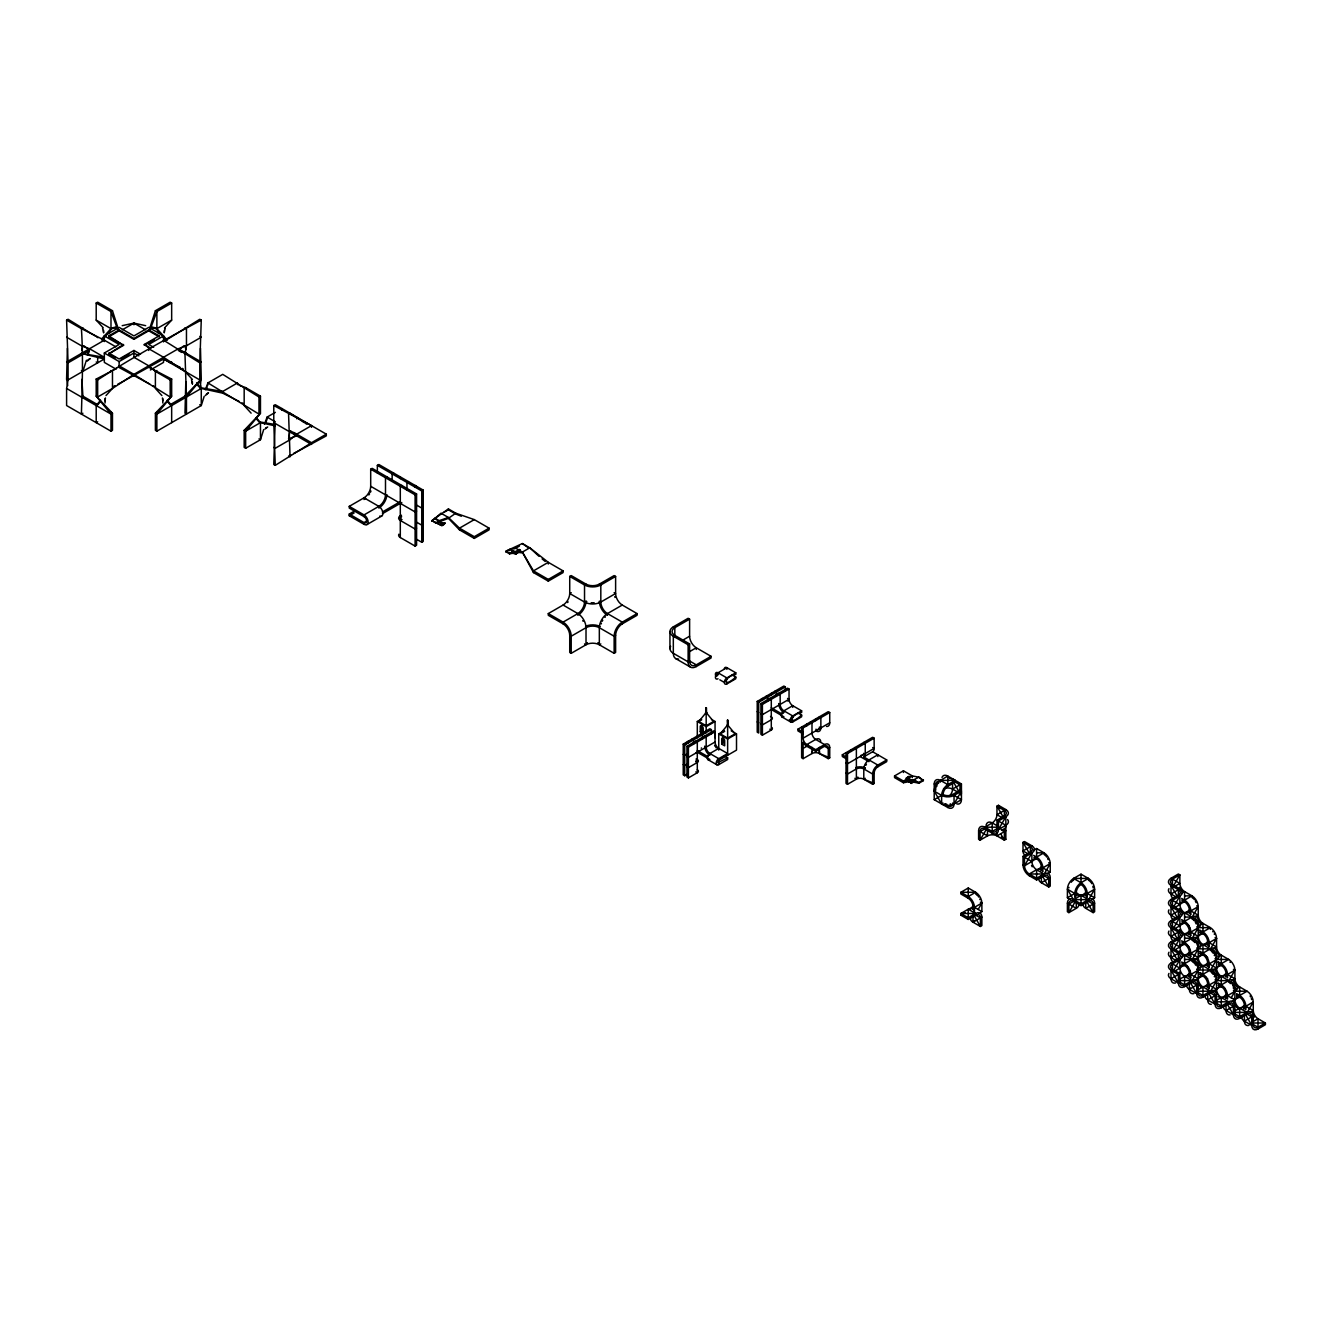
<?xml version="1.0" encoding="UTF-8"?>
<svg xmlns="http://www.w3.org/2000/svg" width="1332" height="1332" viewBox="0 0 1332 1332"><rect width="100%" height="100%" fill="white"/><g stroke="black" fill="none" stroke-linecap="round" stroke-linejoin="round"><path stroke-width="1.5" d="M711.355 733.716L711.355 729.62L709.873 728.754L683.233 744.138L683.233 774.891L684.715 775.74L688.278 773.692M724.075 755.76L727.638 757.808L727.638 759.506L718.747 764.635A3.663 2.115 -60 0 1 716.166 763.153A3.663 2.115 -60 0 1 718.747 758.657L727.638 753.529L718.747 748.401A5.228 3.014 60 0 1 715.051 742.007L715.051 731.751L713.569 730.885L686.946 746.27L686.946 777.022L688.411 777.888L697.435 772.677A3.663 2.115 0 0 0 697.302 769.763M783.216 713.153L783.865 710.822A5.228 3.014 60 0 1 780.169 704.412L780.169 694.155L778.687 693.306M771.877 727.488A3.663 2.115 0 0 1 771.295 730.036L762.404 735.164L760.922 734.315L760.922 703.546L787.562 688.178L789.043 689.027L789.043 699.283A5.228 3.014 60 0 0 792.74 705.694L792.74 707.392M815.683 730.902A7.326 4.229 60 0 0 820.862 727.905L820.862 717.648L819.38 716.799M803.246 733.965L797.918 730.902L797.918 729.187L828.254 711.671L829.736 712.52L803.113 727.905L801.631 727.056L801.631 757.808L803.113 758.657L811.987 753.529A5.228 3.014 0 0 1 819.38 753.529L828.254 758.657L828.254 748.401A5.228 3.014 -60 0 0 824.558 746.27L824.558 744.571L815.683 739.443A5.211 3.014 60 0 1 811.987 733.05L811.987 722.777L810.505 721.927M826.539 726.456A7.326 4.229 60 0 0 829.736 722.777L829.736 712.52M874.142 738.161L874.142 748.401A7.326 4.229 60 0 1 872.627 751.764L863.702 756.909L877.838 765.067L877.838 766.782A5.228 3.03 -60 0 0 874.142 773.193L874.142 783.432L872.66 784.298L863.785 779.17A5.228 3.014 0 0 0 856.526 779.087L847.502 784.298L846.02 783.432L846.02 752.68L847.502 753.529L874.142 738.161L872.66 737.295L842.323 754.811L842.323 756.526L845.87 758.574M105.078 400.849L105.428 397.952M164.269 332.5L165.301 328.088M67.383 348.368L66.6 379.071L67.732 385.614M82.884 413.236L81.402 414.102C82.184 385.514 83.317 357.109 81.402 328.654L66.6 320.113L68.015 361.638M185.814 381.735L184.981 413.236L186.463 414.102L186.463 397.003L201.265 379.071L200.483 348.368M199.85 361.638L201.265 320.113L199.783 319.264L167.882 339.044M311.172 442.94L275.258 465.351L273.776 464.502L275.075 424.991M116.583 368.465L96.204 379.071L96.204 396.153L112.471 413.236L112.471 430.336L110.989 431.185L66.6 405.544L66.6 388.461L68.082 379.92L68.082 362.837L66.6 361.971L104.329 340.193L115.851 346.836M81.901 350.499L82.734 345.687M200.483 383.599L201.265 379.071L184.981 396.153L186.463 397.003M289.96 430.869L288.578 438.877L295.055 436.496M85.581 362.87L82.884 371.378L81.402 370.529M85.897 361.888L86.413 360.256M88.079 355.028L88.595 353.396M88.911 352.414L89.544 348.734L81.402 345.754L66.6 337.196M149.767 328.371L155.394 310.722L170.18 302.181L171.661 303.03L171.661 320.113L165.884 326.457M204.179 396.387L201.265 405.544L156.876 431.185L155.394 430.336L155.394 413.236L171.661 396.153L171.661 379.071L151.149 368.415M206.36 389.527L207.093 387.229M207.609 385.597L207.925 382.917L222.727 374.359L258.974 397.003L260.456 396.153L260.456 413.236L245.654 431.185L245.654 448.268L244.172 447.419L244.172 430.336L260.456 413.236M263.686 429.587L260.456 439.727L245.654 448.268M266.184 421.745L267.116 418.797M87.246 354.861L89.544 348.734L104.329 357.276L81.402 353.43L104.329 358.991L68.082 379.92L66.6 379.071M150.133 329.62L156.876 311.571L171.661 303.03M205.378 389.727L207.925 382.917L258.974 414.102L258.974 397.003M264.452 424.242L267.116 417.082L275.341 412.337M908.424 778.371L907.325 777.522L913.419 781.684L908.424 778.371L908.707 776.406L906.21 778.154L907.325 779.02L909.823 776.406L906.21 778.371L911.205 783.399L913.419 782.117L918.98 783.183L923.409 780.619L918.98 777.205L912.32 775.923L903.429 770.795L894.555 775.923L894.555 777.622L903.429 782.75L910.838 781.335M934.215 799.666L943.089 794.538A6.693 3.863 0 0 0 952.563 794.538L959.972 790.276L961.438 791.125L954.045 803.945A8.791 5.078 60 0 1 947.835 807.525L934.215 799.666L934.215 783.949A8.791 5.078 60 0 1 940.425 780.369L947.835 776.09L961.438 783.949L961.438 799.666A8.791 5.078 60 0 1 956.842 803.945M986.562 828.954L980.086 840.159L978.604 839.31L978.604 830.768A8.791 5.078 60 0 1 984.831 827.189L992.223 822.91A6.693 3.863 -60 0 0 996.969 814.701L1005.843 809.573L998.434 805.311L996.969 806.16L996.969 814.701L1002.879 818.131M984.831 828.887L984.831 827.189L992.223 831.451A6.693 3.863 60 0 0 996.969 828.72L996.969 820.179L1004.361 815.9L1005.843 816.749L1005.843 839.31L1004.361 840.159L996.969 835.897A6.693 3.863 0 0 0 987.495 835.897L980.086 840.159L980.086 831.618A6.693 3.863 60 0 1 984.831 828.887L992.223 833.166A8.791 5.078 60 0 0 998.434 829.57L1005.843 816.749A8.791 5.078 0 0 0 1005.843 809.573M978.171 909.456L981.867 903.046A8.791 5.078 60 0 0 975.657 892.29L968.247 888.011L960.855 892.29L960.855 893.988L968.247 898.268A6.693 3.863 60 0 1 972.993 906.459L981.867 911.587L978.903 913.302M1023.009 856.393L1023.009 864.951L1024.491 865.8L1031.884 861.521L1031.884 852.979L1030.402 852.13L1023.009 856.393L1031.884 861.521A6.693 3.863 60 0 0 1036.612 869.729L1044.022 873.992A8.791 5.078 -60 0 1 1050.232 877.588L1050.232 886.13L1048.75 886.979L1048.75 878.437A6.693 3.863 -60 0 0 1044.022 875.707L1036.612 879.986L1029.22 875.707L1029.22 873.992A6.693 3.863 60 0 1 1024.491 865.8L1031.884 852.979A8.791 5.078 0 0 0 1031.884 845.803L1024.491 841.541L1023.009 842.39L1023.009 850.932A8.791 5.078 -60 0 0 1024.824 854.961M1044.688 873.193L1050.232 863.569A8.791 5.078 60 0 0 1044.022 852.813L1036.612 848.534L1033.665 850.249M1075.357 901.398L1068.88 912.62L1067.398 911.771L1067.398 903.213A8.791 5.078 60 0 1 1073.609 899.633L1081.018 895.354A8.791 5.078 -60 0 1 1087.012 897.219M1089.077 898.817L1094.621 889.21A8.791 5.078 60 0 0 1088.411 878.437L1081.018 874.175L1073.609 878.437A8.791 5.078 -60 0 0 1067.398 889.21L1067.398 897.751L1070.362 899.466M1173.392 886.063L1179.869 874.858L1178.387 873.992L1170.995 878.271A8.791 5.078 0 0 0 1170.995 885.447L1170.995 893.988A8.791 5.078 -60 0 0 1172.809 898.018M1173.392 907.259L1179.869 896.036A8.791 5.078 0 0 0 1179.869 888.86L1172.46 884.598L1170.995 885.447L1177.455 896.669M1173.392 928.437L1179.869 917.232A8.791 5.078 0 0 0 1179.869 910.056L1172.46 905.777L1170.995 906.642L1170.995 915.184A8.791 5.078 -60 0 0 1172.809 919.197M1173.392 949.633L1179.869 938.411A8.791 5.078 0 0 0 1179.869 931.234L1172.46 926.972L1170.995 927.821L1170.995 936.363A8.791 5.078 -60 0 0 1172.809 940.392M1192.673 916.249L1198.217 906.642A8.791 5.078 60 0 0 1192.007 895.87L1184.598 891.608A6.693 3.863 60 0 1 1179.869 883.399L1170.995 878.271M1173.392 970.828L1179.869 959.606A8.791 5.078 0 0 0 1179.869 952.43L1172.46 948.151L1170.995 949.017L1170.995 957.558A8.791 5.078 -60 0 0 1172.809 961.587M1192.673 937.428L1198.217 927.821A8.791 5.078 0 0 0 1198.217 920.645A8.791 5.078 -60 0 0 1192.007 917.065L1184.598 912.786A6.693 3.863 60 0 1 1179.869 904.578L1170.995 899.466L1178.387 895.187L1179.869 896.036L1179.869 904.578L1173.942 908.008M1192.673 958.624L1198.217 949.017A8.791 5.078 0 0 0 1198.217 941.841A8.791 5.078 -60 0 0 1192.007 938.244L1184.598 933.982A6.693 3.863 60 0 1 1179.869 925.773L1170.995 920.645L1178.387 916.383L1179.869 917.232L1179.869 925.773L1173.942 929.187M1192.673 979.819L1198.217 970.196A8.791 5.078 0 0 0 1198.217 963.019A8.791 5.078 -60 0 0 1192.007 959.44L1184.598 955.161A6.693 3.863 60 0 1 1179.869 946.969L1170.995 941.841L1178.387 937.562L1179.869 938.411L1179.869 946.969L1173.942 950.382M1211.021 948.034L1216.566 938.427A8.791 5.078 60 0 0 1210.355 927.655L1202.946 923.376A6.693 3.863 60 0 1 1198.217 915.184L1189.343 910.056A6.693 3.863 60 0 0 1184.598 901.847L1184.598 891.608L1181.651 893.306M1211.021 969.213L1216.566 959.606A8.791 5.078 0 0 0 1216.566 952.43A8.791 5.078 -60 0 0 1210.355 948.85L1202.946 944.571A6.693 3.863 60 0 1 1198.217 936.363L1189.343 931.234A6.693 3.863 60 0 0 1184.598 923.043L1184.598 912.786A8.791 5.078 -60 0 1 1189.692 912.903M1211.021 990.409L1216.566 980.802A8.791 5.078 0 0 0 1216.566 973.625A8.791 5.078 -60 0 0 1210.355 970.029L1202.946 965.767A6.693 3.863 60 0 1 1198.217 957.558L1189.343 952.43A6.693 3.863 60 0 0 1184.598 944.222L1184.598 933.982A8.791 5.078 -60 0 1 1189.992 934.465M1229.369 979.819L1234.914 970.196A8.791 5.078 60 0 0 1228.703 959.44L1221.294 955.161A6.693 3.863 60 0 1 1216.566 946.969L1207.691 941.841A6.693 3.863 60 0 0 1202.946 933.632L1202.946 923.376L1199.999 925.091M1231.218 997.801L1234.914 991.391A8.791 5.078 0 0 0 1234.914 984.215A8.791 5.078 -60 0 0 1228.703 980.618L1221.294 976.356A6.693 3.863 60 0 1 1216.566 968.148L1207.691 963.019A6.693 3.863 60 0 0 1202.946 954.828L1202.946 944.571A8.791 5.078 -60 0 1 1208.34 945.054M1247.718 1011.604L1253.262 1001.98A8.791 5.078 60 0 0 1247.052 991.224L1239.659 986.945A6.693 3.863 60 0 1 1234.914 978.754L1226.039 973.625A6.693 3.863 60 0 0 1221.294 965.417L1221.294 955.161L1218.347 956.876M519.147 550.582L515.917 553.995L505.744 551.648L509.44 553.779L514.052 553.146L519.147 549.517L520.079 550.049L515.917 554.212L514.052 552.93L520.079 550.049L519.147 549.517M698.784 721.494L706.176 712.52L713.569 721.494L706.176 725.774L698.784 721.494L701.731 719.779M720.229 733.882L727.638 724.908L735.031 733.882L727.638 738.161L720.229 733.882L724.675 731.318M102.064 340.426L104.612 337.329M105.544 336.213L112.005 328.371M97.669 421.778L96.204 422.644L96.204 405.544L100.583 400.233M158.391 333.566L159.091 332.717M171.661 396.153L156.876 414.102L156.876 431.185M205.311 395.604L208.291 392.957M101.515 339.061L110.989 328.654L117.799 327.522M164.502 327.972L165.418 326.956M96.204 405.544L97.902 404.445M98.135 404.195L100.449 401.648M105.994 395.571L112.471 388.461L132.934 375.025M696.07 761.471L696.07 760.555M87.079 361.205L89.91 358.774M431.751 520.679L441.924 525.491L445.154 523.076L443.772 524.625L441.924 525.69L431.751 520.679L448.401 508.924L455.794 513.203L474.292 519.613L489.094 528.155L489.094 529.87L474.292 538.411L459.49 529.87L448.401 518.331L455.794 513.203M264.985 429.104L266.833 427.505M201.265 320.113C166.067 338.977 131.085 358.208 97.669 379.92L96.204 379.071M179.154 349.75L184.049 345.671M296.403 434.432L290.06 439.727L275.258 448.268L273.776 447.419M717.782 674.675L718.015 672.793L726.889 667.665L735.78 672.793L735.78 674.508C724.175 675.774 721.278 690.176 735.78 677.072L735.78 678.771L726.889 683.899A3.663 2.115 -60 0 1 724.308 682.417A3.663 2.115 -60 0 1 726.889 677.921L735.78 672.793M783.749 712.603L783.865 712.52A7.326 4.229 60 0 1 778.704 704.029M770.612 709.823A3.663 2.115 -60 0 0 771.295 709.523L783.865 716.799A3.663 2.115 -60 0 1 781.268 715.301A3.663 2.115 -60 0 1 783.865 710.822L792.74 705.694L801.631 710.822L801.631 712.52C789.876 714.035 787.245 728.055 801.631 715.084L801.631 716.799L792.74 721.927L789.193 719.879M165.867 340.359L167.216 339.477M731.185 730.802L736.513 733.882L736.513 750.116L718.631 760.439L717.732 762.753L727.638 757.808M686.946 766.782L688.411 767.632L697.435 762.42A3.663 2.115 0 0 0 696.02 759.04M66.6 320.113L68.082 319.264L95.954 336.397M103.13 327.722L96.204 320.113L96.204 303.03L97.669 302.181L112.471 310.722L118.098 328.371M82.884 327.805L81.402 328.654L104.329 340.193M112.471 310.722L110.989 311.571L96.204 303.03M104.329 341.558L104.329 335.914L119.131 327.372L133.933 335.914L148.734 327.372L163.536 335.914L163.536 341.908M108.774 335.914L119.131 329.936L133.933 338.478L148.734 329.936L159.091 335.914L159.091 336.78L148.734 330.802L133.933 339.344L119.131 330.802L108.774 336.78L108.774 335.914L123.576 345.321L108.774 353.862L123.576 344.472M122.427 329.753L133.933 323.11L145.671 325.674M68.082 362.837L89.46 350.499L83.816 345.671M88.062 359.84L90.126 358.641M115.851 369.047L104.329 362.404L104.329 353.013L119.131 344.472L104.329 335.914M171.661 320.113L156.876 328.654L149.7 327.456M140.509 354.245L133.933 350.449L119.131 358.991L108.774 353.013M149.217 348.168L144.289 344.472L159.091 335.914M120.779 358.891L129.004 354.145M144.289 345.321L154.162 339.627M104.329 353.013L119.131 361.555L133.933 353.013L138.861 355.86M163.536 335.914L148.734 344.472L153.663 347.319M81.402 397.003L82.884 396.153L97.669 404.695M119.131 365.817L133.933 374.359L178.321 348.734L186.463 345.754L201.265 337.196L199.783 336.347M120.679 382.75L163.536 358.991L176.423 365.468M150.366 369.996L163.536 362.404L163.536 357.276L148.734 348.734L148.734 350.449M156.876 370.529L155.394 371.378L155.394 388.461L161.871 395.571M170.18 362.837L171.661 361.988M180.486 351.232L186.463 353.43L184.981 354.295L186.413 396.203M149.767 366.683L155.394 371.378L170.18 379.92L171.661 379.071M199.783 404.695L201.265 405.544L201.265 388.461L199.783 379.92L199.783 362.837L201.265 361.971L179.887 349.633M157.859 411.821L155.394 413.236L156.876 414.102L201.265 388.461L222.727 393.156L236.347 400.016M167.183 401.398L170.18 404.695L188.678 394.022M206.443 394.022L208.508 392.823M197.702 385.331L199.783 387.612L222.727 391.458L237.512 382.917L237.512 384.615M260.456 396.153L245.654 387.612L244.172 388.461L244.172 405.544L251.115 413.153M275.258 465.351L273.776 422.644L273.776 405.544L275.258 404.695L326.307 434.165L326.307 435.88L298.967 450.732M249.117 427.472L244.172 430.336L245.654 431.185L260.456 422.644L275.208 425.874M265.634 428.188L267.699 426.989M267.116 417.082L275.341 421.828L273.776 422.644L288.578 431.185L296.72 434.165L311.505 425.624L311.505 427.339M293.423 432.267L311.505 442.723L326.307 434.165M364.036 499.533L364.036 497.818A9.424 5.445 -60 0 0 370.696 486.297L370.696 469.197L372.177 468.348L416.583 493.972L416.583 545.238L415.101 546.087L400.299 537.545A5.761 3.33 0 0 1 398.901 534.182M377.356 472.943L377.356 465.351L378.837 464.502L423.243 490.126L423.243 541.391L421.761 542.257L416.816 539.41M386.979 476.889L385.497 477.738L385.497 494.838A9.424 5.445 -60 0 1 378.837 506.36L364.036 514.918L349.25 506.36L349.25 508.075L364.036 516.616A3.663 2.115 60 0 1 366.633 521.112A3.663 2.115 60 0 1 364.036 522.594L364.036 524.308L349.25 515.767L349.25 514.052L354.179 511.205M393.639 473.043L392.157 473.892L392.157 479.603M349.25 506.36L364.036 497.818L378.837 506.36A5.761 3.33 60 0 1 382.883 512.903A5.761 3.33 60 0 1 379.687 516.15M349.25 515.767L354.179 512.92M401.781 485.431L400.299 486.297L400.299 537.545M408.441 481.585L406.959 482.45L406.959 490.043M367.332 520.695L364.036 522.594L349.25 514.052M382.417 511.988L400.299 501.665M382.417 513.702L401.781 502.514M370.696 469.197L415.101 494.838L416.583 493.972M377.356 465.351L421.761 490.992L423.243 490.126M366.916 524.592L381.718 516.05M416.583 528.155L415.101 529.004L400.299 520.462L401.781 519.613M416.583 511.072L415.101 511.921L370.696 486.297M423.243 507.226L421.761 508.075L416.816 505.228M423.243 524.308L421.761 525.158L416.816 522.311M443.956 512.354L448.401 509.79L454.312 513.203M431.751 521.112L440.992 513.203L448.401 517.465L459.49 528.155L474.292 536.696L489.094 528.155M448.401 517.465L439.144 520.679L435.447 523.243L448.401 518.331M444.239 522.66L440.076 524.625L445.154 523.193M474.292 519.613L459.49 528.155L459.49 529.87M505.744 551.215L522.377 543.539L529.786 547.802L548.284 562.32L563.086 570.879L563.086 572.577L548.284 581.118L533.483 572.577L522.377 552.081L529.786 547.802L539.027 556.343M505.744 551.648L509.44 549.517L514.985 548.651M516.466 547.802L519.43 546.087M563.086 570.879L548.284 579.42L533.483 570.879L522.377 552.081L513.136 551.215L509.44 553.779L513.136 551.648L517.765 553.146L509.44 549.517M548.284 613.586L563.086 605.044A9.424 5.445 -60 0 0 569.73 593.506L569.73 576.423L571.212 575.574L586.013 584.115A9.424 5.445 0 0 0 599.333 584.115L614.135 575.574L615.617 576.423L615.617 593.506A9.424 5.445 60 0 0 622.277 605.044L637.062 613.586L637.062 615.301L622.277 623.842A9.424 5.445 -60 0 0 615.617 635.381L615.617 652.464L614.135 653.313L599.333 644.771A9.424 5.445 0 0 0 586.013 644.771L571.212 653.313L569.73 652.464L569.73 635.381A9.424 5.445 60 0 0 563.086 623.842L563.086 622.127L548.284 613.586L548.284 615.301L563.086 623.842M571.212 592.657L569.73 593.506L584.532 602.047A11.505 6.643 0 0 0 600.815 602.047L615.617 593.506L614.135 592.657M586.013 584.115L584.532 584.964L569.73 576.423M615.617 576.423L600.815 584.964A11.505 6.643 0 0 1 584.532 584.964L584.532 602.047A9.424 5.445 -60 0 1 577.872 613.586L577.872 615.301M584.532 602.047L586.013 601.198M584.532 643.922L586.013 644.771L586.013 627.688A11.505 6.643 60 0 0 577.872 613.586L563.086 622.127A11.505 6.643 60 0 1 571.212 636.23L571.212 653.313M600.815 643.922L599.333 644.771L599.333 627.688A11.505 6.643 -60 0 1 607.475 613.586L622.277 605.044M637.062 613.586L622.277 622.127A11.505 6.643 -60 0 0 614.135 636.23L614.135 653.313M615.617 635.381L614.135 636.23L599.333 627.688A9.424 5.445 0 0 0 586.013 627.688L571.212 636.23L569.73 635.381M678.654 659.057A11.505 6.643 -60 0 1 673.326 653.313L673.326 636.23A11.505 6.643 0 0 1 673.326 626.839L688.128 618.281L689.61 619.147L689.61 636.23A9.424 5.445 60 0 0 696.27 647.768L696.27 649.467M689.61 619.147L674.808 627.688L673.326 626.839M689.61 643.922L674.808 635.381L673.326 636.23L688.128 644.771L689.61 643.922L689.61 661.005A9.424 5.445 -60 0 0 696.27 664.851L696.27 666.566L711.055 658.008L711.055 656.31L696.27 647.768L689.693 651.564M683.033 640.026L689.61 636.23M689.61 661.005L688.128 661.854L673.326 653.313A11.505 6.643 0 0 1 670.662 646.32M711.055 656.31L696.27 664.851L689.693 661.055M705.877 707.825L706.476 712.953L706.476 707.825M705.444 712.953L706.909 712.953M697.302 737.728L697.302 721.494L700.848 719.447M697.302 721.494L706.176 726.623L715.051 721.494L715.051 737.728M700.249 731.751L701.731 730.902L704.695 732.6L703.213 733.449L700.249 731.751L700.249 726.623A2.098 1.215 60 0 1 701.731 725.774A2.098 1.215 60 0 1 701.781 725.357M757.225 701.415L758.707 702.28L758.707 733.033L757.225 732.184L757.225 701.415L783.865 686.047L785.347 686.896L785.347 690.992M683.233 744.138L684.715 744.988L711.355 729.62M727.339 720.212L727.638 725.507L727.921 720.212M758.707 702.28L785.347 686.896M686.946 746.27L688.411 747.119L715.051 731.751M760.922 703.546L762.404 704.412L789.043 689.027M726.889 725.341L728.371 725.341M718.747 750.116L718.747 733.882L724.075 730.802M688.278 753.196L684.715 755.244L683.233 754.395M715.051 742.007L688.411 757.375L686.946 756.526M718.747 733.882L727.638 739.01L736.513 733.882M688.278 763.452L684.715 765.5L683.233 764.635M721.711 744.138L724.675 745.837L724.675 740.725A2.098 1.215 60 0 0 723.193 738.161A2.098 1.215 60 0 0 721.711 739.01L721.711 744.138L723.193 743.289L723.193 738.161A2.098 1.215 60 0 1 723.626 737.195M709.34 759.756A3.663 2.115 -60 0 1 707.292 757.692A3.663 2.115 -60 0 1 709.873 753.529L718.747 748.401M801.631 710.822L792.74 715.933A3.663 2.115 -60 0 0 790.159 720.429A3.663 2.115 -60 0 0 792.74 721.927L792.74 720.212M829.736 722.777L803.113 738.178L801.631 737.295M808.424 745.337L803.113 748.401L801.631 747.552M803.113 727.905L803.113 738.161A5.211 3.014 60 0 0 806.809 744.555L815.683 749.683L824.558 744.571A7.326 4.229 -60 0 1 829.736 747.552L829.736 757.808L828.254 758.657M803.113 758.657L803.113 742.34A7.309 4.229 60 0 0 806.809 746.27L815.683 751.398L824.558 746.27M829.736 747.552L828.254 748.401L824.708 746.353M874.142 783.432L863.785 779.17L863.785 768.914A7.326 4.229 -60 0 1 868.963 759.939L877.838 754.811L877.838 756.526M846.02 773.193L847.502 774.042L856.376 768.914A5.228 3.014 0 0 1 863.785 768.914L865.251 768.065M872.627 751.764L886.712 759.939L877.838 765.067A7.343 4.246 -60 0 0 872.643 774.042L872.66 784.298M877.838 766.782L886.712 761.654L886.712 759.939M863.785 779.17L865.251 778.304M874.142 773.193L872.66 774.042L863.785 768.914M923.409 780.619L918.98 777.205L908.99 782.117L914.535 780.619M907.325 778.804L911.205 782.966L913.419 781.684L918.98 782.334L923.409 779.769M938.66 783.099L935.697 784.798L934.215 783.949M952.563 794.538L961.438 799.666L954.045 803.945A8.791 5.078 0 0 1 941.624 803.945L941.624 795.404A8.791 5.078 -60 0 1 947.835 784.631L955.227 780.369L955.227 782.067L947.835 786.346A6.693 3.863 -60 0 0 943.089 794.538M943.522 788.844A6.693 3.863 0 0 1 952.563 789.077L961.438 783.949M955.227 780.369L940.425 780.369A8.791 5.078 -60 0 0 934.215 791.125L941.624 795.404A8.791 5.078 0 0 0 954.045 795.404L961.438 791.125M943.089 803.079L941.624 803.945L934.215 791.125L935.697 790.276A6.693 3.863 -60 0 1 935.713 789.793L935.697 784.798A6.693 3.863 60 0 1 939.609 781.684M980.086 831.618L986.013 828.204M1005.843 816.749L998.434 821.028L998.434 829.57L996.969 828.72M992.223 831.451L996.669 828.887M998.434 829.57L1005.843 825.307A8.791 5.078 0 0 0 1007.591 819.563M1005.843 830.768L996.969 835.897L996.969 832.483M1031.884 845.803L1023.009 850.932L1028.92 854.345M1031.884 852.979L1024.491 857.259L1024.491 865.8M968.247 896.553L975.657 892.29L960.855 892.29L968.247 896.553A8.791 5.078 60 0 1 974.475 907.325L974.475 912.453M1044.022 854.528L1044.022 852.813L1036.612 857.075A6.693 3.863 -60 0 1 1034.248 857.725M1044.022 875.707L1044.022 873.992L1036.612 878.271L1029.22 873.992L1036.612 869.729A8.791 5.078 -60 0 1 1042.623 871.578M974.092 910.555A8.791 5.078 -60 0 0 968.247 909.207L960.855 913.469L960.855 915.184L965.3 912.62M981.867 911.587L981.867 903.046L974.475 907.325A6.693 3.863 0 0 0 972.743 909.057M1047.268 873.825L1050.232 872.127L1050.232 863.569L1042.839 867.848A6.693 3.863 0 0 0 1040.875 870.579M973.908 915.251L980.385 926.456L980.385 917.914A6.693 3.863 -60 0 0 975.657 915.184L975.657 913.469L968.247 917.748L960.855 913.469L975.657 913.469A8.791 5.078 -60 0 1 981.867 917.065L981.867 925.607L980.385 926.456L972.993 922.194A8.791 5.078 0 0 1 970.712 917.282M960.855 915.184L968.247 919.446L975.657 915.184M981.867 917.065L972.993 922.194L972.993 915.35M1050.232 877.588L1041.358 882.716A8.791 5.078 0 0 1 1038.91 878.238M1088.411 880.152L1088.411 878.437L1081.018 882.716A8.791 5.078 -60 0 0 1074.807 893.472L1074.807 896.902M1067.398 897.751L1076.273 892.623A6.693 3.863 -60 0 1 1081.018 884.415L1081.018 874.175M1078.72 903.879A8.791 5.078 0 0 1 1076.273 908.341L1068.88 912.62L1068.88 904.078L1074.807 900.648M1083.316 903.879A8.791 5.078 0 0 0 1085.746 908.341L1093.156 912.62L1094.621 911.771L1094.621 903.213A8.791 5.078 -60 0 0 1088.411 899.633L1081.018 903.895L1073.609 899.633L1073.609 901.331A6.693 3.863 60 0 0 1068.88 904.078M1073.609 901.331L1081.018 905.61L1088.411 901.331A6.693 3.863 -60 0 1 1093.156 904.078L1093.156 912.62L1086.679 901.398M1091.674 899.466L1094.621 897.751L1094.621 889.21L1087.228 893.472A6.693 3.863 0 0 0 1085.297 895.87M1094.621 903.213L1085.746 908.341L1085.746 903.213M1172.46 885.963L1172.46 879.12L1179.869 874.858L1179.869 883.399L1173.942 886.812M1168.947 888.66A8.791 5.078 0 0 0 1170.995 893.988L1179.869 888.86M1172.46 907.142L1172.46 900.315L1179.869 896.036M1192.007 897.585L1192.007 895.87L1184.598 900.149A6.693 3.863 -60 0 1 1182.233 900.782M1168.947 909.856A8.791 5.078 0 0 0 1170.995 915.184L1179.869 910.056M1181.651 914.501L1184.598 912.786M1172.46 928.337L1172.46 921.494L1179.869 917.232M1195.254 916.882L1198.217 915.184L1198.217 906.642L1190.825 910.905A6.693 3.863 0 0 0 1188.96 912.969M1168.947 931.051A8.791 5.078 0 0 0 1170.995 936.363L1179.869 931.234M1198.217 920.645L1196.735 921.494L1192.29 918.947M1181.651 935.68L1184.598 933.982M1172.46 949.533L1172.46 942.69L1179.869 938.411M1210.355 929.37L1210.355 927.655L1202.946 931.934A6.693 3.863 -60 0 1 1199.599 932.25M1195.254 938.078L1198.217 936.363A8.791 5.078 0 0 0 1199.616 930.236M1168.947 952.23A8.791 5.078 0 0 0 1170.995 957.558L1179.869 952.43M1198.217 941.841L1196.735 942.69L1192.29 940.126M1175.59 983.016A8.791 5.078 -60 0 1 1170.995 978.737L1170.995 970.196A8.791 5.078 0 0 1 1170.995 963.019L1178.387 958.757L1179.869 959.606L1179.869 968.148A6.693 3.863 60 0 0 1184.598 976.356L1184.598 986.612L1192.007 982.333A6.693 3.863 -60 0 1 1196.735 985.064L1196.735 993.605A8.791 5.078 -60 0 0 1202.946 997.202L1210.355 992.923A6.693 3.863 -60 0 1 1215.084 995.653L1215.084 1004.211A8.791 5.078 -60 0 0 1221.294 1007.791L1228.703 1003.529A6.693 3.863 -60 0 1 1233.432 1006.259L1233.432 1014.801A8.791 5.078 -60 0 0 1239.659 1018.381L1247.052 1014.118A6.693 3.863 -60 0 1 1251.78 1016.849L1251.78 1025.39A8.791 5.078 -60 0 0 1258.007 1028.987L1265.4 1024.708L1265.4 1023.009L1258.007 1018.73A6.693 3.863 60 0 1 1253.262 1010.522L1244.388 1005.41A6.693 3.863 60 0 0 1239.659 997.202L1239.659 986.945L1236.695 988.66M1181.651 956.876L1184.598 955.161A8.791 5.078 -60 0 1 1189.992 955.643M1199.999 946.286L1202.946 944.571M1172.46 970.712L1172.46 963.885L1179.869 959.606M1213.602 948.667L1216.566 946.969L1216.566 938.427L1209.173 942.69A6.693 3.863 0 0 0 1207.225 945.087M1184.598 986.612A8.791 5.078 -60 0 1 1178.387 983.016L1170.995 970.196L1172.46 969.346L1179.869 973.625L1179.869 982.167A6.693 3.863 -60 0 0 1184.598 984.897L1192.007 980.618A8.791 5.078 -60 0 1 1198.217 984.215L1198.217 992.756A6.693 3.863 -60 0 0 1202.946 995.487L1210.355 991.224A8.791 5.078 -60 0 1 1216.566 994.804L1216.566 1003.346A6.693 3.863 -60 0 0 1221.294 1006.093L1228.703 1001.814A8.791 5.078 -60 0 1 1234.914 1005.394L1234.914 1013.952A6.693 3.863 -60 0 0 1239.659 1016.682L1247.052 1012.403A8.791 5.078 -60 0 1 1253.262 1016L1253.262 1024.541A6.693 3.863 -60 0 0 1258.007 1027.272L1265.4 1023.009L1252.446 1023.009M1173.942 971.561L1179.869 968.148A8.791 5.078 0 0 0 1182.133 963.252M1193.772 960.122L1198.217 957.558A8.791 5.078 0 0 0 1199.616 951.431M1168.947 973.426A8.791 5.078 0 0 0 1170.995 978.737L1179.869 973.625M1198.217 963.019L1196.735 963.885L1192.29 961.321M1216.566 952.43L1215.084 953.279L1212.12 951.581M1180.169 978.92L1184.598 976.356A8.791 5.078 -60 0 1 1189.992 976.839M1199.999 967.465L1202.946 965.767A8.791 5.078 -60 0 1 1208.34 966.233M1170.995 978.737L1178.387 983.016L1179.869 982.167M1195.254 980.452L1198.217 978.737A8.791 5.078 0 0 0 1199.616 972.626M1212.12 970.712L1216.566 968.148A8.791 5.078 0 0 0 1217.964 962.02M1186.895 984.864A8.791 5.078 0 0 0 1189.343 989.343L1198.217 984.215M1216.566 973.625L1215.084 974.475L1212.12 972.76M1198.517 989.509L1202.946 986.945A8.791 5.078 -60 0 1 1208.59 987.844M1218.347 978.054L1221.294 976.356A8.791 5.078 -60 0 1 1226.689 976.839M1231.95 980.452L1234.914 978.754L1234.914 970.196L1227.521 974.475A6.693 3.863 0 0 0 1225.573 976.872M1189.343 982.5L1189.343 989.343L1196.735 993.605L1198.217 992.756M1239.659 1018.381L1239.659 1008.141A6.693 3.863 60 0 1 1234.914 999.932L1234.914 991.391A8.791 5.078 60 0 0 1228.703 980.618L1221.294 984.897A6.693 3.863 -60 0 1 1218.264 985.38M1212.12 991.907L1216.566 989.343A8.791 5.078 0 0 0 1217.964 983.216M1205.244 995.47A8.791 5.078 0 0 0 1207.691 999.932L1216.566 994.804M1234.914 984.215L1233.432 985.064A6.693 3.863 -60 0 0 1228.703 982.333M1215.383 1000.965L1221.294 997.535A8.791 5.078 -60 0 1 1226.938 998.434M1207.691 993.106L1207.691 999.932L1215.084 1004.211L1216.566 1003.346M1231.95 1001.647L1234.914 999.932A8.791 5.078 0 0 0 1236.662 994.205M1223.492 1006.493A8.791 5.078 0 0 0 1226.039 1010.522L1234.914 1005.394M1233.732 1011.554L1239.659 1008.141A8.791 5.078 -60 0 1 1245.287 1009.023M1226.039 1005.394L1226.039 1010.522L1233.432 1014.801L1234.914 1013.952M1250.298 1012.237L1253.262 1010.522L1253.262 1001.98L1245.87 1006.259A6.693 3.863 0 0 0 1243.905 1008.99M1241.84 1017.099A8.791 5.078 0 0 0 1244.388 1021.128L1253.262 1016M1252.08 1022.144L1258.007 1018.73L1258.007 1028.987M1244.388 1014.285L1244.388 1021.128L1251.78 1025.39L1253.262 1024.541M863.702 756.909L863.735 756.892A7.326 4.229 60 0 0 865.251 753.529L865.251 743.289L863.785 742.423M113.869 386.163L114.935 385.631M117.799 384.182L120.313 382.917M289.643 455.411L290.726 454.878M293.589 453.429L296.104 452.181M296.453 451.998L298.601 450.915M112.471 327.805L116.167 326.989M122.194 325.674L133.933 323.11L145.438 329.753M186.463 353.43L185.031 353.679L186.463 345.754L186.463 328.654L184.981 327.805M984.831 827.189L997.768 827.189M1036.612 852.813L1044.022 852.813M1029.22 873.992L1044.022 873.992M1073.609 880.152L1073.609 878.437L1088.411 878.437M1184.598 895.87L1192.007 895.87M1073.609 899.633L1088.411 899.633L1088.411 901.331M1184.598 917.065L1192.007 917.065A8.791 5.078 60 0 1 1198.217 927.821L1198.217 936.363M1199.25 927.655L1210.355 927.655M1184.598 938.244L1192.007 938.244A8.791 5.078 60 0 1 1198.217 949.017L1198.217 957.558M1199.25 948.85L1210.355 948.85A8.791 5.078 60 0 1 1216.566 959.606L1216.566 968.148M1184.598 959.44L1192.007 959.44A8.791 5.078 60 0 1 1198.217 970.196L1198.217 978.737A6.693 3.863 60 0 0 1202.946 986.945L1202.946 997.202M1217.598 959.44L1228.703 959.44L1221.294 963.702A6.693 3.863 -60 0 1 1218.264 964.185M1199.25 970.029L1210.355 970.029A8.791 5.078 60 0 1 1216.566 980.802L1216.566 989.343A6.693 3.863 60 0 0 1221.294 997.535L1221.294 1007.791M1179.053 980.618L1192.007 980.618L1192.007 982.333M1217.598 980.618L1228.703 980.618M1197.401 991.224L1210.355 991.224L1210.355 992.923M1235.946 991.224L1247.052 991.224L1239.659 995.487A6.693 3.863 -60 0 1 1236.612 995.97M1215.75 1001.814L1228.703 1001.814L1228.703 1003.529M1234.098 1012.403L1247.052 1012.403L1247.052 1014.118M516.833 552.164L522.377 552.93M275.108 424.492L258.974 421.778L260.456 422.644L260.456 439.727L258.974 438.877M151.698 326.989L155.061 327.739M239.044 385.181L240.193 385.597M240.443 385.697L245.654 387.612M149.867 367.948L150.766 368.281M455.794 514.052L461.338 516.233M829.736 757.808L819.38 753.529L819.38 747.385M718.015 674.508L717.082 675.94M311.505 425.624L273.776 405.544M176.79 365.651L180.369 367.465M182.168 368.365L183.233 368.897M236.696 400.199L239.211 401.448M242.074 402.897L243.157 403.43M119.131 361.555L119.131 367.532L147.186 382.75M147.552 382.917L149.7 383.999M152.93 385.631L153.996 386.163M1170.995 885.447L1178.387 889.726L1178.387 896.553M1196.735 905.777L1198.217 906.642M1181.651 898.434L1184.598 900.149A8.791 5.078 60 0 1 1190.825 910.905L1190.825 914.318M1170.995 893.988L1176.905 897.402M155.394 310.722L156.876 311.571L156.876 328.654L167.266 340.076M954.045 781.385L959.972 784.798L959.972 791.641M1004.361 817.265L1004.361 810.439L996.969 806.16L1003.429 817.382M1170.995 899.466A8.791 5.078 0 0 0 1170.995 906.642L1178.387 910.905L1178.387 917.748M1215.084 937.562L1216.566 938.427M947.835 784.631L940.425 780.369L940.425 782.067M1181.651 919.629L1184.598 921.328A8.791 5.078 60 0 1 1190.825 932.1L1190.825 935.514M1199.999 930.219L1202.946 931.934A8.791 5.078 60 0 1 1209.173 942.69L1209.173 946.103M599.333 584.115L600.815 584.964L600.815 602.047A9.424 5.445 60 0 0 607.475 613.586L607.475 615.301M952.563 782.234L952.563 789.077L958.491 792.49M1170.995 915.184L1176.905 918.597M528.305 547.802L522.377 543.539M774.991 691.158L776.473 692.024L776.473 696.12M787.562 698.434L789.043 699.283L762.404 714.668L760.922 713.802M872.66 747.552L874.142 748.401L847.502 763.785L846.02 762.936M996.969 820.179L1005.843 825.307A8.791 5.078 60 0 1 1001.231 829.57M163.536 340.193L199.783 362.837M181.701 352.397L178.405 350.499L178.321 348.734L178.704 349.75M986.596 823.792A8.791 5.078 60 0 1 992.223 822.91L996.669 825.474M514.985 547.802L522.377 552.081M1001.398 829.919L1004.361 831.618L1004.361 840.159L1000.665 833.765M1030.402 853.496L1030.402 846.653L1023.009 842.39L1029.486 853.596M1170.995 920.645A8.791 5.078 0 0 0 1170.995 927.821L1178.387 932.1L1178.387 938.927M732.217 675.024L735.78 677.072M798.068 713.036L801.631 715.084M952.563 803.079L954.045 803.945L954.045 795.404M766.116 696.286L767.582 697.152L767.582 701.248M769.813 698.434L771.295 699.283L771.295 730.036L769.813 729.187M778.687 703.546L780.169 704.412M819.38 727.056L820.862 727.905M854.894 747.552L856.376 748.401L856.376 779.17L854.894 778.304M599.333 601.198L600.815 602.047M1048.75 862.72L1050.232 863.569M1215.084 958.757L1216.566 959.606L1209.173 963.885A6.693 3.863 0 0 0 1207.225 966.283M1233.432 969.346L1234.914 970.196M715.917 676.34A3.663 2.115 60 0 1 715.7 673.093A3.663 2.115 60 0 1 718.015 672.793L726.889 677.921L726.889 679.636M783.865 710.822L792.74 715.933L792.74 717.648M944.871 804.112L947.835 805.827A6.693 3.863 60 0 0 952.497 803.995M1001.398 836.746L1005.843 839.31M1033.665 855.377L1036.612 857.075A8.791 5.078 60 0 1 1042.839 867.848L1042.839 871.261M1073.609 878.437L1081.018 882.716A8.791 5.078 60 0 1 1087.228 893.472L1087.228 896.902M1181.651 940.808L1184.598 942.523A8.791 5.078 60 0 1 1190.825 953.279L1190.825 956.709M1199.999 951.398L1202.946 953.113A8.791 5.078 60 0 1 1209.173 963.885L1209.173 967.298M1218.347 962.004L1221.294 963.702A8.791 5.078 60 0 1 1227.521 974.475L1227.521 977.888M894.555 775.923L903.429 781.052L914.535 779.769L918.98 783.183M860.072 756.526L868.963 761.654L868.963 759.939M1170.995 936.363L1176.905 939.793M144.289 344.472L150.866 348.268M771.295 707.825L782.067 714.052M607.475 613.586L622.277 622.127L622.277 623.842M719.796 679.803L723.343 681.851M96.204 320.113L110.989 328.654L110.989 311.571L117.732 329.62M163.603 359.041L199.783 379.92M290.143 432.084L311.505 444.422L311.505 442.723M782.034 716.982L790.908 722.111M978.604 830.768L987.495 835.897L987.495 829.053M1036.612 848.534L1036.612 858.79A6.693 3.863 60 0 1 1041.358 866.999L1050.232 872.127M1081.018 884.415A6.693 3.863 60 0 1 1085.746 892.623L1094.621 897.751M439.144 520.679C425.141 512.137 450.649 529.487 439.144 521.112M441.924 523.343L443.772 524.408M675.707 658.591L690.509 667.132M797.918 729.187L803.246 732.267M842.323 754.811L845.87 756.859M1075.007 897.219A8.791 5.078 60 0 1 1081.018 895.354L1088.411 899.633M199.783 387.612L201.265 388.461L196.636 382.85M1044.321 875.873L1048.75 878.437M1087.228 900.648L1093.156 904.078M1170.995 941.841A8.791 5.078 0 0 0 1170.995 949.017L1178.387 953.279L1178.387 960.122M108.774 336.78L123.576 345.321M757.225 711.671L758.707 712.52M1196.735 969.346L1198.217 970.196L1190.825 974.475A6.693 3.863 0 0 0 1188.877 976.872M1215.084 979.936L1216.566 980.802L1209.173 985.064A6.693 3.863 0 0 0 1207.208 987.795M1233.432 990.542L1234.914 991.391L1227.521 995.67A6.693 3.863 0 0 0 1225.557 998.401M133.933 357.276L148.734 365.817L148.734 367.532M563.086 605.044L577.872 613.586M1181.651 962.004L1184.598 963.702A8.791 5.078 60 0 1 1190.825 974.475L1190.825 977.888M1199.999 972.593L1202.946 974.308A8.791 5.078 60 0 1 1209.173 985.064L1209.173 988.477M1218.347 983.183L1221.294 984.897A8.791 5.078 60 0 1 1227.521 995.67L1227.521 999.083M1236.695 993.789L1239.659 995.487A8.791 5.078 60 0 1 1245.87 1006.259L1245.87 1009.673M1170.995 957.558L1176.905 960.971M757.225 721.927L758.707 722.777M760.922 724.059L762.404 724.908L771.428 719.713A3.663 2.115 0 0 0 770.529 716.466M1067.398 903.213L1076.273 908.341L1076.273 903.213M1170.995 963.019L1179.869 968.148M1184.598 955.161L1184.598 965.417A6.693 3.863 60 0 1 1189.343 973.625L1198.217 978.737M1202.946 965.767L1202.946 976.006A6.693 3.863 60 0 1 1207.691 984.215L1216.566 989.343M1221.294 976.356L1221.294 986.612A6.693 3.863 60 0 1 1226.039 994.804L1234.914 999.932M288.578 455.96L290.06 456.809L288.578 414.102L290.06 413.236L302.797 421.611M108.774 353.862L115.684 357.842M1184.598 976.356L1192.007 980.618M1202.946 986.945L1210.355 991.224M1221.294 997.535L1228.703 1001.814M1239.659 1008.141L1247.052 1012.403M1170.995 970.196L1178.387 974.475L1178.387 983.016M1190.825 981.651L1196.735 985.064M1210.655 993.106L1215.084 995.653M1227.521 1002.846L1233.432 1006.259M1245.87 1013.436L1251.78 1016.849M101.865 357.559L104.329 358.991M1180.169 982.333L1184.598 984.897M1198.517 992.923L1202.946 995.487M1215.383 1002.663L1221.294 1006.093M1233.732 1013.269L1239.659 1016.682M1252.08 1023.858L1258.007 1027.272M705.877 712.953L706.176 707.658M96.204 361.988L97.669 362.837L97.669 357.142M110.989 370.529L112.471 371.378L112.471 388.461L97.669 397.003L97.669 379.92M170.18 404.695L171.661 405.544L171.661 422.644M711.504 719.447L715.051 721.494M700.998 733.882L702.48 734.731L702.48 738.844M704.695 736.013L706.176 736.879L706.176 747.119A5.228 3.014 60 0 0 709.873 753.529L709.873 755.244M980.385 902.197L981.867 903.046M692.124 739.01L693.606 739.859L693.606 743.972M695.82 741.141L697.302 742.007L697.302 772.76L695.82 771.911M704.695 746.27L706.176 747.119M709.873 753.529L718.747 758.657L718.747 760.372M697.302 750.549L708.075 756.776M109.191 411.338L112.471 413.236L110.989 414.102L66.6 388.461M709.873 759.506L697.302 752.247A3.663 2.115 -60 0 1 696.003 752.597M975.657 913.469L968.247 909.207L968.247 919.446M708.041 759.69L716.916 764.818M974.475 914.501L980.385 917.914M695.82 761.654L697.302 762.503M303.13 421.828L304.812 422.927M305.811 423.593L306.81 424.259M163.536 357.276L184.981 371.378L192.391 379.487M96.62 336.83L97.969 337.712M134.932 375.025L170.18 397.003L170.18 379.92M542.107 558.907L545.204 561.471M290.776 430.935L296.72 435.88L296.72 434.165M256.427 418.997L257.592 420.263M257.825 420.512L258.741 421.528M256.293 417.599L260.456 422.644M155.844 328.371L161.405 335.098M163.253 337.329L165.801 340.426M167.266 400.233L171.661 405.544M108.541 332.434L109.474 333.566M96.204 396.153L110.989 414.102L110.989 431.185M1245.303 1014.185L1251.78 1025.39M1170.995 906.642L1177.455 917.848M1226.955 1003.579L1233.432 1014.801M1170.995 927.821L1177.455 939.043M1208.607 992.989L1215.084 1004.211M1170.995 949.017L1177.455 960.222M1190.259 982.4L1196.735 993.605M1072.943 898.817L1067.398 889.21L1074.807 893.472A6.693 3.863 0 0 1 1076.739 895.87M1042.273 875.773L1048.75 886.979L1041.358 882.716L1041.358 875.873M998.434 805.311L1000.299 808.507M953.496 782.134L959.04 791.741M102.547 328.088L103.596 332.5M191.458 379.603L192.391 383.766M185.131 345.687L185.814 349.7M162.437 397.952L162.787 400.849M81.901 379.337L82.884 396.153M1233.432 988.477L1233.432 985.064A6.693 3.863 0 0 1 1234.181 990.026M1210.355 950.548L1210.355 948.85L1202.946 953.113A6.693 3.863 -60 0 1 1199.599 953.446M1192.007 918.764L1192.007 917.065L1184.598 921.328A6.693 3.863 -60 0 1 1182.233 921.96M1192.007 939.959L1192.007 938.244L1184.598 942.523A6.693 3.863 -60 0 1 1182.233 943.156M1081.018 895.354L1081.018 905.61M1036.612 869.729L1036.612 879.986M992.223 822.91L992.223 833.166M968.247 888.011L968.247 898.268M947.835 786.346L947.835 776.09A8.791 5.078 60 0 0 941.99 777.438M947.835 805.827L947.835 807.525M912.32 777.622L912.32 775.923L903.429 781.052L903.429 782.75M903.429 770.795L903.429 772.493M851.198 749.683L851.198 751.398M847.502 753.529L847.502 784.298M815.683 718.93L815.683 720.645M815.683 749.683L815.683 751.398M811.987 747.385L811.987 753.529M806.809 724.059L806.809 725.774M806.809 746.27L806.809 744.571L815.683 739.443A7.326 4.229 -60 0 1 820.762 741.325M771.295 693.306L771.295 695.004M762.404 700.133L762.404 698.434A3.663 2.115 -60 0 0 760.772 700.033M762.404 704.412L762.404 735.164M727.638 720.046L727.638 725.507M727.638 725.774L727.638 738.161M727.638 739.01L727.638 755.244M726.889 669.38L726.889 667.665A3.663 2.115 60 0 0 724.308 669.33M726.889 682.2L726.889 683.899M718.747 762.936L718.747 764.635M706.176 713.386L706.176 725.774M706.176 726.623L706.176 732.717M703.213 733.449L703.213 728.338A2.098 1.215 60 0 0 701.731 725.774L701.731 730.902M688.411 742.856L688.411 741.141A3.663 2.115 -60 0 0 686.18 743.939M688.411 747.119L688.411 777.888M688.128 644.771L688.128 661.854A11.505 6.643 -60 0 0 696.27 666.566M684.715 744.988L684.715 775.74M674.808 637.179L674.808 627.688A9.424 5.445 0 0 0 674.808 635.381M669.946 631.534L669.946 648.617M548.284 564.035L548.284 562.32L533.483 570.879L533.483 572.577M548.284 579.42L548.284 581.118M474.292 536.696L474.292 538.411M448.401 508.924L448.401 509.79M421.761 490.992L421.761 542.257M415.101 487.146L415.101 485.431A5.761 3.33 60 0 1 417.815 488.211M415.101 494.838L415.101 546.087M400.299 476.889L400.299 478.604M364.036 516.616L364.036 514.918A5.761 3.33 60 0 1 368.115 521.961A5.761 3.33 60 0 1 364.036 524.308M296.72 417.082L296.72 418.797M281.918 408.541L281.918 410.256M222.727 391.458L222.727 393.156M192.391 381.635L192.391 384.016M164.269 330.369L164.269 332.75M162.787 398.718L162.787 402.997M148.734 329.936L148.734 330.802M133.933 323.11L133.933 324.808M133.933 338.478L133.933 339.344M133.933 350.449L133.933 351.298M133.933 353.013L133.933 356.76M133.933 374.359L133.933 376.074M119.131 329.936L119.131 330.802M105.078 398.718L105.078 402.997M103.596 330.369L103.596 332.75M819.28 727.988A5.228 3.014 60 0 1 815.833 729.27M594.155 602.73A9.424 5.445 0 0 1 591.208 602.73M586.846 601.631A9.424 5.445 0 0 1 586.28 601.348M863.735 753.313A5.228 3.014 60 0 1 861.088 755.227M855.777 767.632A7.326 4.229 0 0 1 865.051 767.948M857.009 777.455A7.326 4.229 0 0 1 858.091 777.239M865.883 765.317A5.228 3.014 -60 0 1 866.449 764.235M701.481 747.935A7.326 4.229 60 0 1 701.231 748.151M718.015 678.771A3.663 2.115 -60 0 1 715.417 677.289A3.663 2.115 -60 0 1 718.015 672.793M615.018 597.435A11.505 6.643 60 0 1 614.751 596.619M606.843 614.901A11.505 6.643 60 0 1 599.333 601.581M788.045 701.198A7.326 4.229 60 0 1 787.878 700.682M601.232 623.925A9.424 5.445 -60 0 1 601.431 623.259M602.247 621.245A9.424 5.445 -60 0 1 602.763 620.262M604.928 617.349A9.424 5.445 -60 0 1 605.411 616.866M811.854 752.064A7.326 4.229 0 0 1 812.353 751.897M819.014 751.897A7.326 4.229 0 0 1 819.746 752.147M586.013 601.581A11.505 6.643 -60 0 1 578.837 614.685M568.115 601.831A11.505 6.643 -60 0 1 567.598 602.563M709.273 754.861A7.326 4.229 60 0 1 704.695 746.503M716.216 747.885A7.326 4.229 60 0 1 715.883 747.452M715.234 746.503A7.326 4.229 60 0 1 714.568 745.237M582.767 620.595A9.424 5.445 60 0 1 583.1 621.245M585.547 626.306A11.505 6.643 0 0 1 600.149 626.473M586.663 642.956A11.505 6.643 0 0 1 587.445 642.69M597.902 642.69A11.505 6.643 0 0 1 598.684 642.956M1193.938 993.605A8.791 5.078 -60 0 1 1189.343 989.343M1172.46 905.777A6.693 3.863 0 0 1 1172.46 900.315M1178.387 910.905A6.693 3.863 0 0 1 1178.387 916.383M1172.46 884.598A6.693 3.863 0 0 1 1172.46 879.12M1178.387 889.726A6.693 3.863 0 0 1 1178.387 895.187M1179.836 972.743A8.791 5.078 60 0 1 1179.503 972.06M1187.062 975.89A8.791 5.078 0 0 1 1189.343 973.625M1184.598 965.417A8.791 5.078 -60 0 1 1180.602 966.05M1182.233 964.335A6.693 3.863 -60 0 0 1184.598 963.702L1192.007 959.44L1192.007 961.138A6.693 3.863 -60 0 1 1196.735 963.885A6.693 3.863 0 0 1 1197.135 969.097M1192.823 961.704A6.693 3.863 60 0 1 1193.622 962.403M1194.005 962.82A6.693 3.863 60 0 1 1194.721 963.702M1195.353 964.684A6.693 3.863 60 0 1 1195.637 965.201M1190.059 987.961A6.693 3.863 0 0 1 1189.759 987.678M1238.577 1009.107A8.791 5.078 60 0 1 1238.044 1008.674M1237.028 1007.658A8.791 5.078 60 0 1 1236.546 1007.092M1236.079 1006.493A8.791 5.078 60 0 1 1235.264 1005.21M1234.564 1003.845A8.791 5.078 60 0 1 1234.015 1002.447M1242.107 1007.675A8.791 5.078 0 0 1 1244.388 1005.41M1220.229 998.517A8.791 5.078 60 0 1 1219.696 998.084M1218.68 997.069A8.791 5.078 60 0 1 1218.197 996.503M1215.666 991.857A8.791 5.078 60 0 1 1215.467 991.158M1223.758 997.085A8.791 5.078 0 0 1 1226.039 994.804M986.113 825.307A8.791 5.078 60 0 1 986.379 824.258M1003.729 829.253A6.693 3.863 -60 0 1 1004.361 831.618M986.579 834.748A8.791 5.078 0 0 1 987.178 834.465M1004.361 810.439A6.693 3.863 0 0 1 1004.361 815.9M1211.271 1004.361A8.791 5.078 -60 0 1 1207.691 999.932M1178.387 953.279A6.693 3.863 0 0 1 1178.387 958.757M1076.273 892.623A8.791 5.078 0 0 1 1078.82 895.77M1083.216 895.77A8.791 5.078 0 0 1 1085.746 892.623M1068.897 887.861A6.693 3.863 -60 0 1 1068.947 887.362M1071.244 882.25A6.693 3.863 -60 0 1 1071.611 881.817M1072.393 881.051A6.693 3.863 -60 0 1 1072.793 880.702M1088.827 880.402A6.693 3.863 60 0 1 1089.643 881.051M1090.409 881.817A6.693 3.863 60 0 1 1090.775 882.25M1091.457 883.183A6.693 3.863 60 0 1 1091.757 883.682M1092.856 886.313A6.693 3.863 60 0 1 1093.139 887.861M1254.444 1017.082A8.791 5.078 60 0 1 1254.011 1016.449M1252.913 1014.435A8.791 5.078 60 0 1 1252.613 1013.735M1184.598 944.222A8.791 5.078 -60 0 1 1180.602 944.854M1179.836 951.564A8.791 5.078 60 0 1 1179.503 950.882M1182.133 920.878A8.791 5.078 0 0 1 1179.869 925.773M1201.347 987.478A8.791 5.078 60 0 1 1200.831 986.995M1200.332 986.463A8.791 5.078 60 0 1 1199.383 985.297M1198.55 984.015A8.791 5.078 60 0 1 1198.184 983.349M1205.41 986.496A8.791 5.078 0 0 1 1207.691 984.215M1184.598 901.847A8.791 5.078 -60 0 1 1180.602 902.48M1182.999 913.319A8.791 5.078 60 0 1 1181.984 912.303M1181.501 911.737A8.791 5.078 60 0 1 1180.602 910.505M1179.836 909.19A8.791 5.078 60 0 1 1179.503 908.491M1182.999 934.515A8.791 5.078 60 0 1 1181.984 933.499M1181.501 932.933A8.791 5.078 60 0 1 1180.602 931.701M1179.836 930.369A8.791 5.078 60 0 1 1179.503 929.686M1188.877 934.498A6.693 3.863 0 0 1 1190.825 932.1L1198.217 927.821L1196.735 926.972A6.693 3.863 0 0 0 1196.735 921.494A6.693 3.863 -60 0 0 1192.823 918.381M1186.795 934.381A8.791 5.078 0 0 1 1189.343 931.234M1184.598 923.043A8.791 5.078 -60 0 1 1180.602 923.675M1192.823 919.33A6.693 3.863 60 0 1 1193.222 919.663M1194.005 920.429A6.693 3.863 60 0 1 1194.371 920.862M1195.353 922.31A6.693 3.863 60 0 1 1196.103 923.875M1172.46 926.972A6.693 3.863 0 0 1 1172.46 921.494M1208.79 988.294A8.791 5.078 -60 0 1 1208.957 988.794M1182.133 899.683A8.791 5.078 0 0 1 1179.869 904.578M1190.242 977.238A8.791 5.078 -60 0 1 1190.608 978.204M1190.242 934.864A8.791 5.078 -60 0 1 1190.608 935.83M1178.387 932.1A6.693 3.863 0 0 1 1178.387 937.562M1190.242 913.685A8.791 5.078 -60 0 1 1190.608 914.634M1249 1025.39A8.791 5.078 -60 0 1 1244.388 1021.128M970.545 909.173A8.791 5.078 0 0 1 972.993 906.459M974.475 921.328A6.693 3.863 0 0 1 974.075 921.078M975.657 893.988A6.693 3.863 60 0 1 976.473 894.555M976.872 894.888A6.693 3.863 60 0 1 977.655 895.653M978.371 896.553A6.693 3.863 60 0 1 978.704 897.035M979.753 899.1A6.693 3.863 60 0 1 979.936 899.633M1172.46 969.346A6.693 3.863 0 0 1 1172.46 963.885M1190.242 956.06A8.791 5.078 -60 0 1 1190.608 957.025M1182.133 942.057A8.791 5.078 0 0 1 1179.869 946.969M1179.719 945.004A6.693 3.863 0 0 1 1179.453 945.304M1230.119 1014.917A8.791 5.078 -60 0 1 1226.039 1010.522M1172.46 948.151A6.693 3.863 0 0 1 1172.46 942.69M1188.877 955.677A6.693 3.863 0 0 1 1190.825 953.279L1198.217 949.017L1196.735 948.151A6.693 3.863 0 0 0 1196.735 942.69A6.693 3.863 -60 0 0 1192.406 939.743M1186.795 955.577A8.791 5.078 0 0 1 1189.343 952.43M1192.823 940.509A6.693 3.863 60 0 1 1193.622 941.224M1194.005 941.624A6.693 3.863 60 0 1 1194.721 942.507M1201.347 966.299A8.791 5.078 60 0 1 1200.831 965.8M1200.332 965.284A8.791 5.078 60 0 1 1199.383 964.118M1202.946 954.828A8.791 5.078 -60 0 1 1199.383 955.577M1208.79 945.92A8.791 5.078 -60 0 1 1208.957 946.419M1190.175 950.066A8.791 5.078 -60 0 1 1189.709 949.2M1205.643 964.884A8.791 5.078 0 0 1 1207.691 963.019M1211.571 951.448A6.693 3.863 60 0 1 1211.97 951.814M1212.719 952.646A6.693 3.863 60 0 1 1213.069 953.113M1214.235 955.127A6.693 3.863 60 0 1 1214.451 955.66M1201.347 945.104A8.791 5.078 60 0 1 1200.831 944.621M1199.849 943.522A8.791 5.078 60 0 1 1199.383 942.923M1188.827 946.636A8.791 5.078 0 0 1 1188.36 946.286M1187.595 945.52A8.791 5.078 0 0 1 1187.295 945.104M1182.483 891.641A8.791 5.078 60 0 1 1181.984 891.125M1181.501 890.559A8.791 5.078 60 0 1 1180.602 889.326M1179.836 887.994A8.791 5.078 60 0 1 1179.503 887.312M1221.294 986.612A8.791 5.078 -60 0 1 1218.197 987.445M1207.691 978.754A8.791 5.078 0 0 1 1207.175 978.421M1206.293 977.688A8.791 5.078 0 0 1 1205.643 976.889M1215.483 979.686A6.693 3.863 0 0 0 1215.084 974.475A6.693 3.863 -60 0 0 1210.355 971.744L1210.355 970.029L1202.946 974.308A6.693 3.863 -60 0 1 1199.599 974.641M1229.919 983.232A6.693 3.863 60 0 1 1230.318 983.599M1218.68 975.873A8.791 5.078 60 0 1 1218.197 975.307M1217.298 974.075A8.791 5.078 60 0 1 1216.899 973.426M1215.666 970.662A8.791 5.078 60 0 1 1215.467 969.962M1208.79 967.115A8.791 5.078 -60 0 1 1208.957 967.615M1186.795 913.203A8.791 5.078 0 0 1 1189.343 910.056M1192.823 898.134A6.693 3.863 60 0 1 1193.222 898.467M1194.005 899.25A6.693 3.863 60 0 1 1194.371 899.683M1195.353 901.115A6.693 3.863 60 0 1 1196.103 902.68M1171.411 955.893A6.693 3.863 0 0 1 1171.128 955.61M1221.294 965.417A8.791 5.078 -60 0 1 1218.197 966.249M1207.691 957.558A8.791 5.078 0 0 1 1206.709 956.876M1206.293 956.509A8.791 5.078 0 0 1 1205.643 955.71M1215.483 958.507A6.693 3.863 0 0 0 1215.084 953.279A6.693 3.863 -60 0 0 1210.771 950.332M1223.758 975.89A8.791 5.078 0 0 1 1226.039 973.625M1229.919 962.037A6.693 3.863 60 0 1 1230.318 962.403M1217.298 952.896A8.791 5.078 60 0 1 1216.899 952.23M1205.144 944.987A8.791 5.078 0 0 1 1207.691 941.841M1030.402 846.653A6.693 3.863 0 0 1 1030.402 852.13M1029.22 875.707A8.791 5.078 60 0 1 1023.009 864.951M1034.331 857.059A8.791 5.078 0 0 1 1031.884 861.521M1032.233 866.799A8.791 5.078 60 0 1 1031.534 865.434M1039.077 869.263A8.791 5.078 0 0 1 1041.358 866.999M1036.612 858.79A8.791 5.078 -60 0 1 1033.049 859.556M1044.837 855.077A6.693 3.863 60 0 1 1045.637 855.777M1046.386 856.626A6.693 3.863 60 0 1 1046.736 857.075M1047.651 858.574A6.693 3.863 60 0 1 1048.118 859.623M949.35 778.271A8.791 5.078 0 0 1 950.832 778.504M951.548 778.671A8.791 5.078 0 0 1 954.045 779.67M952.563 789.077A6.693 3.863 -60 0 1 949.45 796.02M951.831 795.004A8.791 5.078 -60 0 1 951.398 795.637M950.665 803.862A6.693 3.863 0 0 1 950.116 803.979M946.669 804.162A6.693 3.863 0 0 1 945.004 803.862M936.546 786.646A6.693 3.863 -60 0 1 937.079 785.597M961.438 792.49A8.791 5.078 -60 0 1 961.071 795.171M1202.946 976.006A8.791 5.078 -60 0 1 1199.383 976.772M1190.175 971.261A8.791 5.078 -60 0 1 1189.709 970.395M1211.571 972.626A6.693 3.863 60 0 1 1211.97 973.009M1212.719 973.842A6.693 3.863 60 0 1 1213.069 974.291M1214.235 976.306A6.693 3.863 60 0 1 1214.451 976.839M1187.595 966.699A8.791 5.078 0 0 1 1187.295 966.299M1202.946 933.632A8.791 5.078 -60 0 1 1199.383 934.398M1190.175 928.887A8.791 5.078 -60 0 1 1189.543 927.505M1212.719 931.468A6.693 3.863 60 0 1 1213.069 931.917M1214.235 933.932A6.693 3.863 60 0 1 1214.451 934.465M1201.347 923.925A8.791 5.078 60 0 1 1200.831 923.426M1199.849 922.343A8.791 5.078 60 0 1 1199.383 921.727M1188.827 925.44A8.791 5.078 0 0 1 1188.36 925.091M1187.595 924.325A8.791 5.078 0 0 1 1187.295 923.925M370.979 491.042A11.505 6.643 -60 0 1 370.429 492.257M369.563 493.839A11.505 6.643 -60 0 1 368.831 494.971M365.634 498.434A11.505 6.643 -60 0 1 365.001 498.917M386.963 494.738A11.505 6.643 -60 0 1 378.837 508.075M400.299 520.462A5.761 3.33 0 0 1 401.498 515.234M401.548 503.879A5.761 3.33 60 0 1 400.299 503.379M401.648 519.53A3.663 2.115 0 0 1 401.648 516.699M1239.659 997.202A8.791 5.078 -60 0 1 1236.546 998.034M1234.498 998.284A6.693 3.863 0 0 1 1234.181 998.567M1250.099 995.97A6.693 3.863 60 0 1 1250.681 996.969M1251.347 998.567A6.693 3.863 60 0 1 1251.63 999.616M1237.028 986.463A8.791 5.078 60 0 1 1236.546 985.896M1236.079 985.297A8.791 5.078 60 0 1 1235.264 984.015M1234.564 982.65A8.791 5.078 60 0 1 1234.015 981.268M1224.641 988.294A8.791 5.078 0 0 1 1223.991 987.495"/></g></svg>
